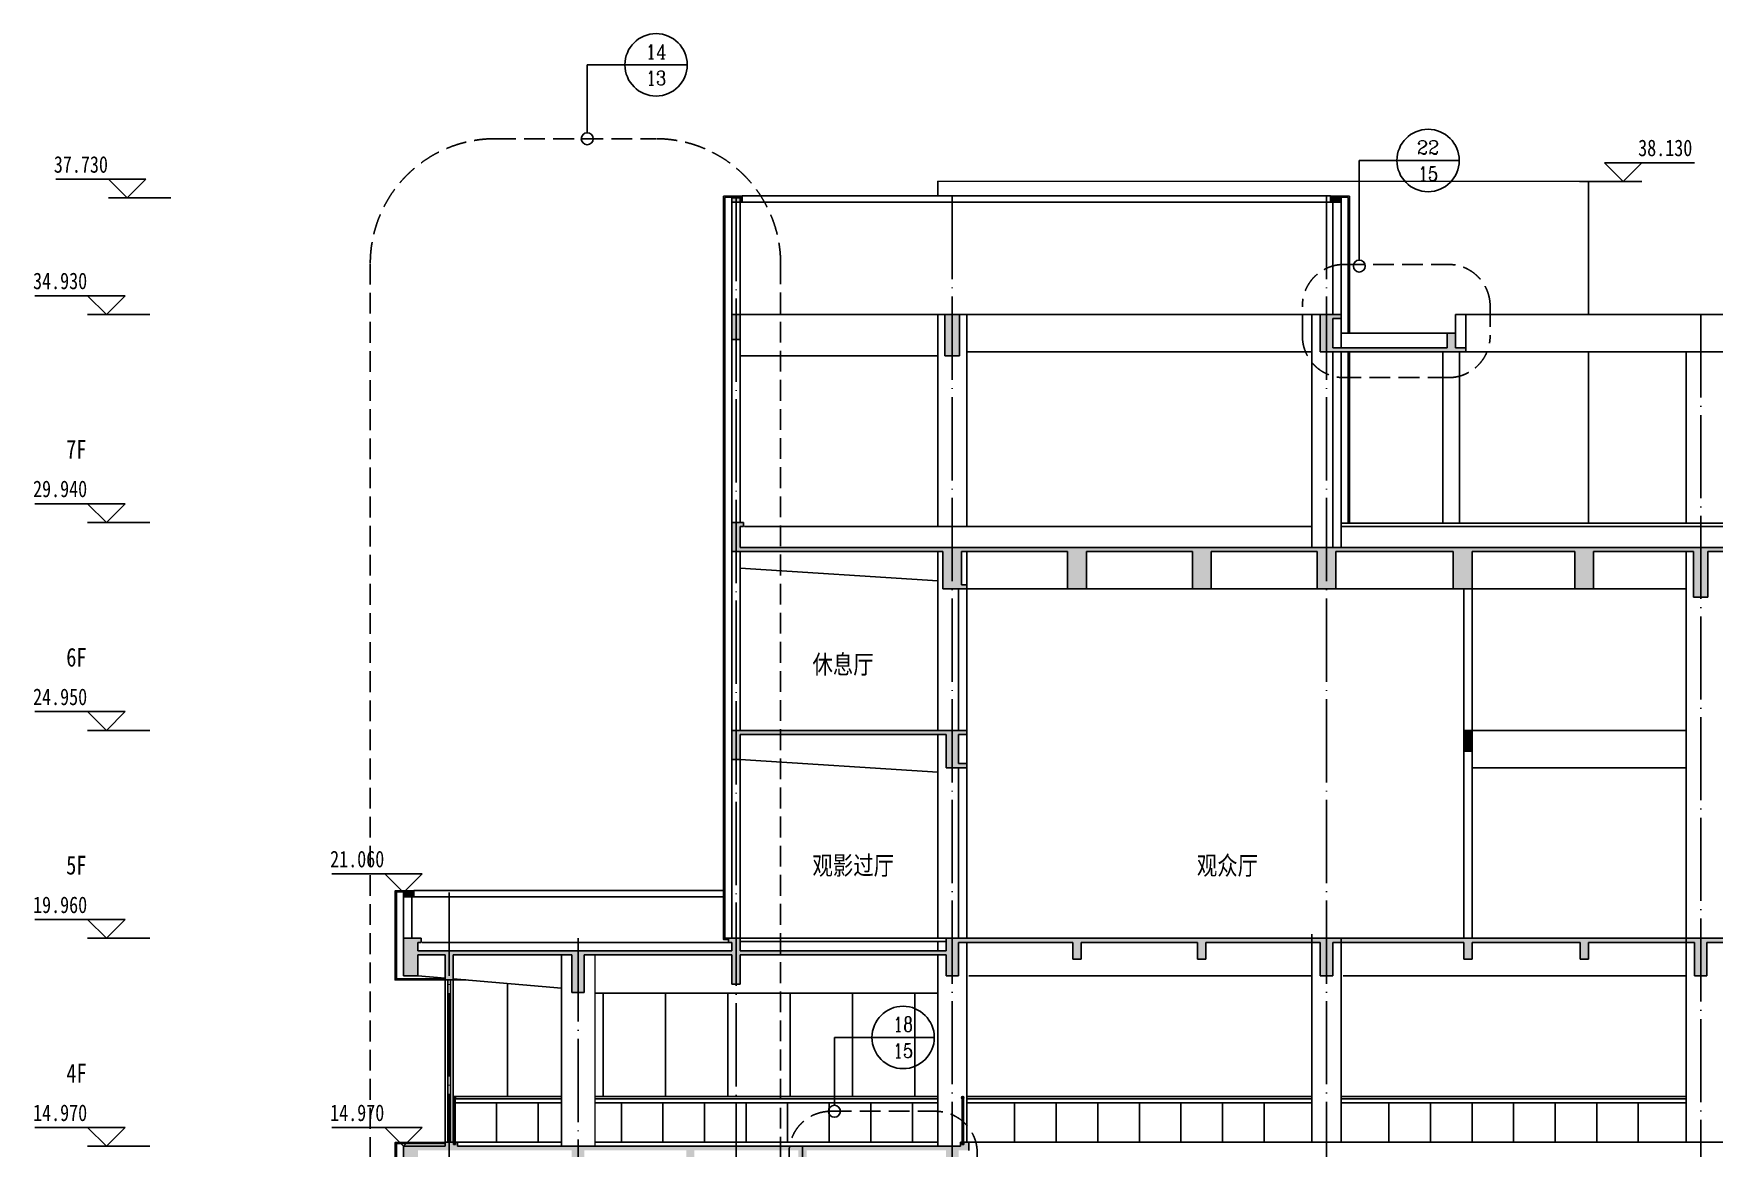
# Model space of a CAD drawing. Header units: millimetres. Extents: x 754901 to 867808, y 336140 to 408787.
# Drawn here: x 754902 to 795325, y 372736 to 399537 of the extents above; entities that cross this region are included whole.
import ezdxf
from ezdxf.enums import TextEntityAlignment as Align

# ---------------------------------------------------------------- set-up
doc = ezdxf.new("R2010")
doc.units = ezdxf.units.MM
doc.header["$LTSCALE"] = 1000
doc.header["$MEASUREMENT"] = 0
doc.linetypes.add('DASH', pattern=[0.35, 0.25, -0.1])
doc.linetypes.add('DOTE', pattern=[2.42, 2, -0.2, 0.02, -0.2])
for name, color, linetype in [('DIM_ELEV', 3, 'CONTINUOUS'), ('DIM_IDEN', 3, 'CONTINUOUS'), ('DOTE', 1, 'DOTE'), ('PUB_TEXT', 7, 'CONTINUOUS'), ('RAIL', 163, 'CONTINUOUS'), ('WALL', 255, 'CONTINUOUS'), ('WINDOW', 4, 'CONTINUOUS'), ('X_石材线', 251, 'CONTINUOUS'), ('填充', 251, 'CONTINUOUS')]:
    doc.layers.add(name, color=color, linetype=linetype)
doc.layers.add('P-SANR-FIXT', color=6, linetype='CONTINUOUS', lineweight=15)
doc.styles.add('-宋体', font='', dxfattribs={"width": 0.8})
doc.styles.add('_TCH_DIM', font='', dxfattribs={"width": 0.8})
doc.styles.add('_TCH_LABEL', font='COMPLEX', dxfattribs={"bigfont": 'GBCBIG'})
doc.styles.get('-宋体').set_extended_font_data('SimSun')
doc.styles.get('_TCH_DIM').set_extended_font_data('SimSun')

msp = doc.modelspace()

# ---------------------------------------------------------------- hatches: boundary and pattern name
at = {"layer": 'RAIL'}
h = msp.add_hatch(dxfattribs=at)
h.set_pattern_fill('ANSI32', color=256, scale=29.985814, style=0)
h.set_pattern_definition([(135, (1172919.009, 319098.95), (7.9511897, 7.9511897), []), (135, (1172913.709, 319098.95), (7.9511897, 7.9511897), [])])
h.paths.add_polyline_path([(765050.2, 373957.3, -1), (764994.1, 373957.3, -1)])
h.paths.add_polyline_path([(765006, 373957.3, 1), (765038.2, 373957.3, 1)], flags=17)
h = msp.add_hatch(dxfattribs=at)
h.set_pattern_fill('ANSI32', color=256, scale=29.985814, style=0)
h.set_pattern_definition([(45, (369351.749, 319098.95), (-7.9511897, 7.9511897), []), (45, (369357.05, 319098.95), (-7.9511897, 7.9511897), [])])
h.paths.add_polyline_path([(777220.6, 373957.3, 1), (777276.7, 373957.3, 1)])
h.paths.add_polyline_path([(777264.7, 373957.3, -1), (777232.6, 373957.3, -1)], flags=17)
at = {"layer": '填充'}
h = msp.add_hatch(color=256, dxfattribs=at)
h.paths.add_polyline_path([(771895.9, 395585.9), (771695.9, 395585.9), (771695.9, 395485.9), (771895.9, 395485.9)])
h.paths.add_polyline_path([(771895.9, 392787.1), (771695.9, 392787.1), (771695.9, 392187.1), (771895.9, 392187.1)])
for points in [[(786345.9, 395585.9), (786145.9, 395585.9), (786145.9, 395485.9), (786345.9, 395485.9)], [(785770.9, 386187.1), (786220.9, 386187.1), (786220.9, 387085.9), (789045.9, 387085.9), (789045.9, 386187.1), (789495.9, 386187.1), (789495.9, 387085.9), (791970.9, 387085.9), (791970.9, 386187.1), (792420.9, 386187.1), (792420.9, 387085.9), (794820.9, 387085.9), (794820.9, 385987.1), (795170.9, 385987.1), (795170.9, 387085.9), (797895.9, 387085.9), (797895.9, 386685.9), (798095.9, 386685.9), (798095.9, 387085.9), (799492, 387085.9), (799492, 386287.1), (799792, 386287.1), (799792, 388285.9), (799392, 388285.9), (799392, 388185.9), (799492, 388185.9), (799492, 387185.9), (776845.9, 387185.9), (771895.9, 387185.9), (771895.9, 387685.9), (771975.9, 387685.9), (771975.9, 387785.9), (771695.9, 387785.9), (771695.9, 387085.9), (771895.9, 387085.9), (776770.9, 387085.9), (776770.9, 386187.1), (777345.9, 386187.1), (777345.9, 386287.1), (777220.9, 386287.1), (777220.9, 387085.9), (779770.9, 387085.9), (779770.9, 386187.1), (780220.9, 386187.1), (780220.9, 387085.9), (782770.9, 387085.9), (782770.9, 386187.1), (783220.9, 386187.1), (783220.9, 387085.9), (785770.9, 387085.9)], [(777145.9, 382684.8), (777345.9, 382684.8), (777345.9, 382785.9), (771695.9, 382785.9), (771695.9, 382085.8), (771895.9, 382085.8), (771895.9, 382684.8), (776845.9, 382684.8), (776845.9, 381887.1), (777345.9, 381887.1), (777345.9, 381987.1), (777145.9, 381987.1)], [(789495.9, 382785.9), (789295.9, 382785.9), (789295.9, 382285.9), (789495.9, 382285.9)], [(763995.9, 378885.9), (763795.9, 378885.9), (763795.9, 378785.9), (763995.9, 378785.9)], [(768145.9, 377385.9), (771695.9, 377385.9), (771695.9, 376685.9), (771895.9, 376685.9), (771895.9, 377385.9), (772867.5, 377385.9), (772867.5, 377485.9), (771895.9, 377485.9), (771895.9, 377785.9), (771615.9, 377785.9), (771615.9, 377685.9), (771695.9, 377685.9), (771695.9, 377485.9), (764145.9, 377485.9), (764145.9, 377685.9), (764225.9, 377685.9), (764225.9, 377785.9), (763795.9, 377785.9), (763795.9, 376885.9), (764145.9, 376885.9), (764145.9, 377385.9), (764795.9, 377385.9), (764795.9, 376785.9), (764995.9, 376785.9), (764995.9, 377385.9), (767845.9, 377385.9), (767845.9, 376485.9), (768145.9, 376485.9)], [(777145.9, 377685.9), (779895.9, 377685.9), (779895.9, 377285.9), (780095.9, 377285.9), (780095.9, 377685.9), (782895.9, 377685.9), (782895.9, 377285.9), (783095.9, 377285.9), (783095.9, 377685.9), (785845.9, 377685.9), (785845.9, 376887.1), (786145.9, 376887.1), (786145.9, 377685.9), (789295.9, 377685.9), (789295.9, 377285.9), (789495.9, 377285.9), (789495.9, 377685.9), (792095.9, 377685.9), (792095.9, 377285.9), (792295.9, 377285.9), (792295.9, 377685.9), (794845.9, 377685.9), (794845.9, 376887.1), (795145.9, 376887.1), (795145.9, 377685.9), (797895.9, 377685.9), (797895.9, 377285.9), (798095.9, 377285.9), (798095.9, 377685.9), (799492, 377685.9), (799492, 376887.1), (799792, 376887.1), (799792, 377685.9), (800042, 377685.9), (800042, 377885.9), (799842, 377885.9), (799842, 377787.1), (776845.9, 377787.1), (776845.9, 377485.9), (772867.5, 377485.9), (772867.5, 377385.9), (776845.9, 377385.9), (776845.9, 376885.9), (777145.9, 376885.9)]]:
    msp.add_hatch(color=256, dxfattribs=at).paths.add_polyline_path(points)
h = msp.add_hatch(color=256, dxfattribs=at)
h.paths.add_polyline_path([(777170.9, 392787.1), (776820.9, 392787.1), (776820.9, 391787.1), (777170.9, 391787.1)])
h.paths.add_polyline_path([(786145.9, 392687.1), (786345.9, 392687.1), (786345.9, 392787.1), (786145.9, 392787.1), (785845.9, 392787.1), (785845.9, 391885.9), (789345.9, 391885.9), (789345.9, 391985.9), (789095.9, 391985.9), (789095.9, 392335.9), (788895.9, 392335.9), (788895.9, 391985.9), (786145.9, 391985.9)])
h = msp.add_hatch(color=256, dxfattribs=at)
h.paths.add_polyline_path([(764145.9, 372685.9), (767845.9, 372685.9), (767845.9, 371885.9), (768145.9, 371885.9), (768145.9, 372685.9), (770595.9, 372685.9), (770595.9, 372285.9), (770795.9, 372285.9), (770795.9, 372685.9), (772867.5, 372685.9), (772867.5, 372785.9), (765095.9, 372785.9), (765095.9, 372885.9), (764795.9, 372885.9), (764795.9, 372785.9), (763795.9, 372785.9), (763795.9, 371885.9), (764145.9, 371885.9)])
h.paths.add_polyline_path([(773495.9, 372685.9), (776845.9, 372685.9), (776845.9, 371885.9), (777145.9, 371885.9), (777145.9, 372685.9), (777395.9, 372685.9), (777395.9, 372885.9), (777195.9, 372885.9), (777195.9, 372785.9), (773083, 372785.9, 0.0251666), (773072, 372685.9), (773295.9, 372685.9), (773295.9, 372085.9), (773495.9, 372085.9)])
h.paths.add_polyline_path([(773495.9, 372085.9), (773295.9, 372085.9), (773295.9, 371885.9), (773295.9, 371785.9), (773495.9, 371785.9)])
h.paths.add_polyline_path([(773083, 372785.9), (772867.5, 372785.9), (772867.5, 372685.9), (773072, 372685.9, -0.0251666)])

# ---------------------------------------------------------------- linework, layer by layer
at = {"layer": 'DIM_ELEV'}
for p, q in [((793130.4, 395984.1), (792680.4, 396434.1)), ((792680.4, 396434.1), (794848.4, 396434.1)), ((793130.4, 395984.1), (793580.4, 396434.1)), ((757600.7, 396035.9), (755432.6, 396035.9)), ((757150.7, 395585.9), (756700.7, 396035.9)), ((757150.7, 395585.9), (757600.7, 396035.9)), ((792080.4, 395984.1), (793580.4, 395984.1)), ((758200.7, 395585.9), (756700.7, 395585.9)), ((757100.7, 393235.9), (754932.7, 393235.9)), ((756650.7, 392785.9), (756200.7, 393235.9)), ((756650.7, 392785.9), (757100.7, 393235.9)), ((757700.7, 392785.9), (756200.7, 392785.9)), ((757100.7, 388235.9), (754932.7, 388235.9)), ((756650.7, 387785.9), (756200.7, 388235.9)), ((756650.7, 387785.9), (757100.7, 388235.9)), ((757700.7, 387785.9), (756200.7, 387785.9)), ((757100.7, 383235.9), (754932.7, 383235.9)), ((756650.7, 382785.9), (756200.7, 383235.9)), ((756650.7, 382785.9), (757100.7, 383235.9)), ((757700.7, 382785.9), (756200.7, 382785.9)), ((764245.9, 379335.9), (762077.9, 379335.9)), ((763795.9, 378885.9), (763345.9, 379335.9)), ((763795.9, 378885.9), (764245.9, 379335.9)), ((757100.7, 378235.9), (754932.7, 378235.9)), ((756650.7, 377785.9), (756200.7, 378235.9)), ((756650.7, 377785.9), (757100.7, 378235.9)), ((757700.7, 377785.9), (756200.7, 377785.9)), ((757100.7, 373235.9), (754932.7, 373235.9)), ((756650.7, 372785.9), (756200.7, 373235.9)), ((756650.7, 372785.9), (757100.7, 373235.9)), ((764245.9, 373235.9), (762077.9, 373235.9)), ((763795.9, 372785.9), (763345.9, 373235.9)), ((763795.9, 372785.9), (764245.9, 373235.9)), ((757700.7, 372785.9), (756200.7, 372785.9))]:
    msp.add_line(p, q, dxfattribs=at)
at = {"layer": 'DIM_IDEN'}
for p, q in [((768218.5, 398787.4), (769122.2, 398787.4)), ((768218.5, 397155.4), (768218.5, 398787.4)), ((770622.2, 398787.4), (769122.2, 398787.4)), ((786785.7, 396487.4), (787689.5, 396487.4)), ((786785.7, 394093.6), (786785.7, 396487.4)), ((789189.5, 396487.4), (787689.5, 396487.4)), ((774160, 375402.8), (775063.8, 375402.8)), ((774160, 373770.8), (774160, 375402.8)), ((776563.8, 375402.8), (775063.8, 375402.8))]:
    msp.add_line(p, q, dxfattribs=at)
for centre, radius in [((769872.2, 398787.4), 750), ((768218.5, 397011.4), 144), ((788439.5, 396487.4), 750), ((786785.7, 393949.6), 144), ((775813.8, 375402.8), 750), ((774160, 373626.8), 144)]:
    msp.add_circle(centre, radius, dxfattribs=at)
at = {"layer": 'DOTE'}
for p, q in [((771795.9, 395585.9), (771795.9, 356885.9)), ((776995.9, 395635.9), (776995.9, 345753.4)), ((785995.9, 395635.9), (785995.9, 345753.4)), ((794995.9, 392785.9), (794995.9, 345753.4)), ((764895.9, 378885.9), (764895.9, 345753.4)), ((767995.9, 377785.9), (767995.9, 345753.4)), ((773395.9, 372785.9), (773395.9, 366885.9))]:
    msp.add_line(p, q, dxfattribs=at)
at = {"layer": 'P-SANR-FIXT'}
msp.add_line((768395.9, 377385.9), (768395.9, 372785.9), dxfattribs=at)
at = {"layer": 'RAIL'}
for p, q in [((776820.9, 392785.9), (771895.9, 392787.1)), ((776645.9, 392787.1), (776645.9, 387685.9)), ((785845.9, 392785.9), (777170.9, 392787.1)), ((777345.9, 392787.1), (777345.9, 387685.9)), ((785645.9, 392787.1), (785645.9, 387185.9)), ((789345.9, 392785.9), (811195.9, 392785.9)), ((776645.9, 391787.1), (771895.9, 391787.1)), ((785645.9, 391886), (777345.9, 391887.1)), ((788795.9, 391885.9), (788795.9, 387770.9)), ((789195.9, 391885.9), (789195.9, 387770.9)), ((789345.9, 391885.9), (811195.9, 391885.9)), ((794645.9, 391885.9), (794645.9, 387770.9)), ((799492, 387770.9), (786345.9, 387770.9)), ((776645.9, 387085.9), (776645.9, 382785.9)), ((794645.9, 387085.9), (794645.9, 382785.9)), ((771895.9, 386685.9), (776645.9, 386382.8)), ((777345.9, 386187.1), (779770.9, 386187.1)), ((780220.9, 386187.1), (782770.9, 386187.1)), ((783220.9, 386187.1), (785770.9, 386187.1)), ((786220.9, 386187.1), (789045.9, 386187.1)), ((789495.9, 386187.1), (791970.9, 386187.1)), ((792420.9, 386187.1), (794645.9, 386187.1)), ((776645.9, 382684.8), (776645.9, 377785.9)), ((789495.9, 382785.9), (794645.9, 382785.9)), ((794645.9, 382785.9), (794645.9, 377785.9)), ((771895.9, 382085.8), (776645.9, 381782.7)), ((789495.9, 381885.9), (794645.9, 381885.9)), ((776645.9, 377685.9), (776645.9, 377485.9)), ((777345.9, 377685.9), (777345.9, 372885.9)), ((785645.9, 377685.9), (785645.9, 377885.9)), ((785645.9, 377685.9), (785645.9, 372885.9)), ((786345.9, 377685.9), (786345.9, 377785.9)), ((786345.9, 377685.9), (786345.9, 372885.9)), ((794645.9, 377685.9), (794645.9, 377885.9)), ((794645.9, 377685.9), (794645.9, 372885.9)), ((767595.9, 377385.9), (767595.9, 372785.9)), ((776645.9, 377385.9), (776645.9, 372785.9)), ((764795.9, 376829.4), (764145.9, 376885.9)), ((767595.9, 376585.9), (764995.9, 376812)), ((777395.9, 376885.9), (785595.9, 376885.9)), ((777395.9, 376885.9), (785645.9, 376885.9)), ((786395.9, 376885.9), (794645.9, 376885.9)), ((768395.9, 376465.9), (776645.9, 376465.9)), ((765007, 372885.9), (765007, 373933.7)), ((765022.1, 373985.4), (767595.9, 373985.4)), ((765022.1, 373929.3), (767595.9, 373929.3)), ((765037, 372885.9), (765037, 373933.5)), ((768395.9, 373985.4), (776645.9, 373985.4)), ((768395.9, 373929.3), (776645.9, 373929.3)), ((777233.8, 372885.9), (777233.8, 373933.5)), ((777263.8, 372885.9), (777263.8, 373933.7)), ((765037, 373829.3), (767595.9, 373829.3)), ((766037, 372885.9), (766037, 373829.3)), ((767037, 372885.9), (767037, 373829.3)), ((768395.9, 373829.3), (776645.9, 373829.3)), ((769037, 372885.9), (769037, 373829.3)), ((770037, 372885.9), (770037, 373829.3)), ((771037, 372885.9), (771037, 373829.3)), ((772037, 372885.9), (772037, 373829.3)), ((773037, 372885.9), (773037, 373829.3)), ((774037, 372885.9), (774037, 373829.3)), ((775037, 372885.9), (775037, 373829.3)), ((776037, 372885.9), (776037, 373829.3)), ((765095.9, 372885.9), (767595.9, 372885.9)), ((768395.9, 372885.9), (776645.9, 372885.9)), ((777395.9, 372885.9), (834170.7, 372885.9))]:
    msp.add_line(p, q, dxfattribs=at)
for centre, radius in [((765022.1, 373957.3), 28.1), ((765022.1, 373957.3), 16.1), ((777248.6, 373957.3), 28.1), ((777248.6, 373957.3), 16.1)]:
    msp.add_circle(centre, radius, dxfattribs=at)
at = {"layer": 'WALL'}
for p, q in [((771695.9, 395585.9), (771695.9, 377785.9)), ((771895.9, 395585.9), (771695.9, 395585.9)), ((771895.9, 395485.9), (771695.9, 395485.9)), ((771895.9, 395585.9), (771895.9, 392787.1)), ((786345.9, 395585.9), (786145.9, 395585.9)), ((786145.9, 395585.9), (786145.9, 392787.1)), ((786345.9, 395485.9), (786145.9, 395485.9)), ((786345.9, 395585.9), (786345.9, 392787.1)), ((771895.9, 392787.1), (771695.9, 392787.1)), ((771895.9, 392787.1), (771895.9, 387785.9)), ((777170.9, 392787.1), (776820.9, 392787.1)), ((776820.9, 391787.1), (776820.9, 392787.1)), ((777170.9, 391787.1), (777170.9, 392787.1)), ((786345.9, 392787.1), (785845.9, 392787.1)), ((785845.9, 391885.9), (785845.9, 392787.1)), ((786345.9, 392787.1), (786145.9, 392787.1)), ((786145.9, 392687.1), (786145.9, 391985.9)), ((786345.9, 392687.1), (786145.9, 392687.1)), ((786345.9, 392787.1), (786345.9, 391985.9)), ((789095.9, 391985.9), (789095.9, 392785.9)), ((789345.9, 392785.9), (789095.9, 392785.9)), ((789345.9, 392785.9), (789345.9, 391885.9)), ((771895.9, 392187.1), (771695.9, 392187.1)), ((788895.9, 392335.9), (786345.9, 392335.9)), ((789095.9, 392335.9), (788895.9, 392335.9)), ((788895.9, 391985.9), (788895.9, 392335.9)), ((777170.9, 391787.1), (776820.9, 391787.1)), ((789063.9, 391885.9), (785845.9, 391885.9)), ((789345.9, 391885.9), (785845.9, 391885.9)), ((788895.9, 391985.9), (786145.9, 391985.9)), ((786145.9, 391885.9), (786145.9, 387185.9)), ((786345.9, 391885.9), (786345.9, 387185.9)), ((789345.9, 391985.9), (789095.9, 391985.9)), ((771975.9, 387785.9), (771695.9, 387785.9)), ((771895.9, 387685.9), (771895.9, 387185.9)), ((771975.9, 387685.9), (771895.9, 387685.9)), ((771975.9, 387785.9), (771975.9, 387685.9)), ((771995.9, 387685.9), (785645.9, 387685.9)), ((786345.9, 387685.9), (799492, 387685.9)), ((771895.9, 387085.9), (771695.9, 387085.9)), ((776845.9, 387185.9), (771895.9, 387185.9)), ((771895.9, 387085.9), (771895.9, 382785.9)), ((776770.9, 387085.9), (771895.9, 387085.9)), ((776770.9, 387085.9), (776770.9, 386187.1)), ((799492, 387185.9), (776845.9, 387185.9)), ((779770.9, 387085.9), (777220.9, 387085.9)), ((777220.9, 387085.9), (777220.9, 386287.1)), ((777345.9, 387085.9), (777345.9, 382785.9)), ((779770.9, 387085.9), (779770.9, 386187.1)), ((782770.9, 387085.9), (780220.9, 387085.9)), ((780220.9, 387085.9), (780220.9, 386187.1)), ((782770.9, 387085.9), (782770.9, 386187.1)), ((785770.9, 387085.9), (783220.9, 387085.9)), ((783220.9, 387085.9), (783220.9, 386187.1)), ((785770.9, 387085.9), (785770.9, 386187.1)), ((789045.9, 387085.9), (786220.9, 387085.9)), ((786220.9, 387085.9), (786220.9, 386187.1)), ((789045.9, 387085.9), (789045.9, 386187.1)), ((791970.9, 387085.9), (789495.9, 387085.9)), ((789495.9, 387085.9), (789495.9, 386187.1)), ((791970.9, 387085.9), (791970.9, 386187.1)), ((794820.9, 387085.9), (792420.9, 387085.9)), ((792420.9, 387085.9), (792420.9, 386187.1)), ((794820.9, 387085.9), (794820.9, 385987.1)), ((797895.9, 387085.9), (795170.9, 387085.9)), ((795170.9, 387085.9), (795170.9, 385987.1)), ((776770.9, 386187.1), (777345.9, 386187.1)), ((777145.9, 386187.1), (777145.9, 382785.9)), ((777220.9, 386287.1), (777345.9, 386287.1)), ((779770.9, 386187.1), (780220.9, 386187.1)), ((782770.9, 386187.1), (783220.9, 386187.1)), ((785770.9, 386187.1), (786220.9, 386187.1)), ((789045.9, 386187.1), (789495.9, 386187.1)), ((789295.9, 386187.1), (789295.9, 377787.1)), ((789495.9, 386187.1), (789495.9, 382785.9)), ((791970.9, 386187.1), (792420.9, 386187.1)), ((794820.9, 385987.1), (795170.9, 385987.1)), ((777345.9, 382785.9), (771695.9, 382785.9)), ((771895.9, 382684.8), (771895.9, 377785.9)), ((776845.9, 382684.8), (771895.9, 382684.8)), ((776845.9, 382684.8), (776845.9, 381887.1)), ((777345.9, 382684.8), (777145.9, 382684.8)), ((777145.9, 382684.8), (777145.9, 381987.1)), ((777345.9, 382785.9), (777345.9, 377785.9)), ((789295.9, 382785.9), (789295.9, 382285.9)), ((789295.9, 382785.9), (789495.9, 382785.9)), ((789495.9, 382785.9), (789495.9, 377787.1)), ((789495.9, 382685.9), (789495.9, 382285.9)), ((771895.9, 382085.8), (771695.9, 382085.8)), ((789295.9, 382285.9), (789495.9, 382285.9)), ((776845.9, 381887.1), (777345.9, 381887.1)), ((777145.9, 381987.1), (777345.9, 381987.1)), ((777145.9, 381887.1), (777145.9, 377785.9)), ((763795.9, 378885.9), (763795.9, 377835.9)), ((763795.9, 378885.9), (763995.9, 378885.9)), ((763795.9, 378785.9), (763995.9, 378785.9)), ((763995.9, 378885.9), (763995.9, 377785.9)), ((763795.9, 377835.9), (763795.9, 376885.9)), ((764225.9, 377785.9), (763795.9, 377785.9)), ((764145.9, 377685.9), (764145.9, 377485.9)), ((764225.9, 377685.9), (764145.9, 377685.9)), ((764225.9, 377785.9), (764225.9, 377685.9)), ((764245.9, 377685.9), (771615.9, 377685.9)), ((771895.9, 377785.9), (771615.9, 377785.9)), ((771615.9, 377785.9), (771615.9, 377685.9)), ((771695.9, 377685.9), (771615.9, 377685.9)), ((771695.9, 377685.9), (771695.9, 377485.9)), ((799842, 377787.1), (771895.9, 377787.1)), ((771895.9, 377685.9), (771895.9, 377785.9)), ((771895.9, 377785.9), (771895.9, 377485.9)), ((776845.9, 377705.9), (771895.9, 377705.9)), ((776845.9, 377785.9), (776845.9, 377485.9)), ((779895.9, 377685.9), (777145.9, 377685.9)), ((777145.9, 377685.9), (777145.9, 376885.9)), ((779895.9, 377685.9), (779895.9, 377285.9)), ((782895.9, 377685.9), (780095.9, 377685.9)), ((780095.9, 377685.9), (780095.9, 377285.9)), ((782895.9, 377685.9), (782895.9, 377285.9)), ((785845.9, 377685.9), (783095.9, 377685.9)), ((783095.9, 377685.9), (783095.9, 377285.9)), ((785845.9, 377685.9), (785845.9, 376887.1)), ((786145.9, 377687.1), (786145.9, 376887.1)), ((789295.9, 377685.9), (786145.9, 377685.9)), ((789295.9, 377685.9), (789295.9, 377285.9)), ((792095.9, 377685.9), (789495.9, 377685.9)), ((789495.9, 377685.9), (789495.9, 377285.9)), ((792095.9, 377685.9), (792095.9, 377285.9)), ((794845.9, 377685.9), (792295.9, 377685.9)), ((792295.9, 377685.9), (792295.9, 377285.9)), ((794845.9, 377685.9), (794845.9, 376887.1)), ((795145.9, 377687.1), (795145.9, 376887.1)), ((797895.9, 377685.9), (795145.9, 377685.9)), ((771695.9, 377485.9), (764145.9, 377485.9)), ((764145.9, 377385.9), (764145.9, 376885.9)), ((764795.9, 377385.9), (764145.9, 377385.9)), ((764795.9, 376785.9), (764795.9, 377385.9)), ((767845.9, 377385.9), (764995.9, 377385.9)), ((764995.9, 376785.9), (764995.9, 377385.9)), ((767845.9, 377385.9), (767845.9, 376485.9)), ((768145.9, 377385.9), (768145.9, 376485.9)), ((771695.9, 377385.9), (768145.9, 377385.9)), ((771695.9, 377385.9), (771695.9, 376685.9)), ((776845.9, 377485.9), (771895.9, 377485.9)), ((776845.9, 377385.9), (771895.9, 377385.9)), ((771895.9, 377385.9), (771895.9, 376685.9)), ((776845.9, 377385.9), (776845.9, 376885.9)), ((779895.9, 377285.9), (780095.9, 377285.9)), ((782895.9, 377285.9), (783095.9, 377285.9)), ((789295.9, 377285.9), (789495.9, 377285.9)), ((792095.9, 377285.9), (792295.9, 377285.9)), ((764145.9, 376885.9), (763795.9, 376885.9)), ((764995.9, 376785.9), (764795.9, 376785.9)), ((776845.9, 376885.9), (777145.9, 376885.9)), ((785845.9, 376887.1), (786145.9, 376887.1)), ((794845.9, 376887.1), (795145.9, 376887.1)), ((768145.9, 376485.9), (767845.9, 376485.9)), ((771895.9, 376685.9), (771695.9, 376685.9)), ((771895.9, 376685.9), (771695.9, 376685.9)), ((764795.9, 372785.9), (763795.9, 372785.9)), ((763795.9, 372785.9), (763795.9, 371885.9)), ((764795.9, 372885.9), (764795.9, 372785.9)), ((765095.9, 372885.9), (764795.9, 372885.9)), ((765095.9, 372885.9), (765095.9, 372785.9)), ((777195.9, 372785.9), (765095.9, 372785.9)), ((777395.9, 372885.9), (777195.9, 372885.9)), ((777195.9, 372885.9), (777195.9, 372785.9)), ((777395.9, 372685.9), (777395.9, 372885.9)), ((777395.9, 372685.9), (777395.9, 372885.9))]:
    msp.add_line(p, q, dxfattribs=at)
at = {"layer": 'WINDOW'}
for p, q in [((764795.9, 372885.9), (764795.9, 376785.9)), ((764865.9, 372885.9), (764865.9, 376785.9)), ((764925.9, 372885.9), (764925.9, 376785.9)), ((764995.9, 372885.9), (764995.9, 376785.9)), ((765015.9, 376785.9), (765295.9, 376785.9)), ((766295.9, 376699), (766295.9, 373985.4)), ((768595.9, 376465.9), (768595.9, 373985.4)), ((770095.9, 376465.9), (770095.9, 373985.4)), ((771595.9, 376465.9), (771595.9, 373985.4)), ((773095.9, 376465.9), (773095.9, 373985.4)), ((774595.9, 376465.9), (774595.9, 373985.4)), ((776095.9, 376465.9), (776095.9, 373985.4)), ((785645.9, 373985.4), (777345.9, 373985.4)), ((785645.9, 373929.3), (777345.9, 373929.3)), ((794645.9, 373985.4), (786345.9, 373985.4)), ((794645.9, 373929.3), (786345.9, 373929.3)), ((785645.9, 373829.3), (777345.9, 373829.3)), ((778495.9, 373829.3), (778495.9, 372885.9)), ((779495.9, 373829.3), (779495.9, 372885.9)), ((780495.9, 373829.3), (780495.9, 372885.9)), ((781495.9, 373829.3), (781495.9, 372885.9)), ((782495.9, 373829.3), (782495.9, 372885.9)), ((783495.9, 373829.3), (783495.9, 372885.9)), ((784495.9, 373829.3), (784495.9, 372885.9)), ((794645.9, 373829.3), (786345.9, 373829.3)), ((787495.9, 373829.3), (787495.9, 372885.9)), ((788495.9, 373829.3), (788495.9, 372885.9)), ((789495.9, 373829.3), (789495.9, 372885.9)), ((790495.9, 373829.3), (790495.9, 372885.9)), ((791495.9, 373829.3), (791495.9, 372885.9)), ((792495.9, 373829.3), (792495.9, 372885.9)), ((793495.9, 373829.3), (793495.9, 372885.9)), ((765060.7, 372870.7), (764982.9, 372870.7)), ((765003.2, 372870.7), (764997.6, 372885.9)), ((765009.2, 372870.7), (765003.6, 372885.9)), ((765027.9, 372870.7), (765022.4, 372885.9)), ((765034, 372870.7), (765028.4, 372885.9)), ((765046.7, 372870.7), (765041.2, 372885.9)), ((765052.7, 372870.7), (765047.2, 372885.9)), ((765060.7, 372885.9), (765060.7, 372870.7)), ((777210, 372885.9), (777210, 372870.7)), ((777210, 372870.7), (777287.8, 372870.7)), ((777218, 372870.7), (777223.6, 372885.9)), ((777224, 372870.7), (777229.6, 372885.9)), ((777236.8, 372870.7), (777242.4, 372885.9)), ((777242.8, 372870.7), (777248.4, 372885.9)), ((777261.5, 372870.7), (777267.1, 372885.9)), ((777267.5, 372870.7), (777273.1, 372885.9)), ((777287.8, 372870.7), (777287.8, 372885.9)), ((777287.8, 372870.7), (777287.8, 372885.9))]:
    msp.add_line(p, q, dxfattribs=at)
at = {"layer": 'WINDOW', "linetype": 'DASH', "ltscale": 0.05}
for p, q in [((765046.7, 372870.7), (764999.2, 372870.7)), ((764999.2, 372870.7), (764999.2, 372832.8)), ((765041.6, 372865.5), (765004.3, 372865.5)), ((765004.3, 372865.5), (765004.3, 372838)), ((765004.3, 372827.7), (765015.1, 372827.7)), ((765009.5, 372832.8), (765010, 372832.8)), ((765015.1, 372838), (765015.1, 372844.3)), ((765020.2, 372844.3), (765015.1, 372844.3)), ((765020.2, 372832.8), (765020.2, 372844.3)), ((765025.7, 372832.8), (765025.7, 372844.3)), ((765025.7, 372844.3), (765030.8, 372844.3)), ((765030.8, 372838), (765030.8, 372844.3)), ((765041.6, 372827.7), (765030.8, 372827.7)), ((765036.5, 372832.8), (765035.9, 372832.8)), ((765041.6, 372865.5), (765041.6, 372838)), ((765046.7, 372870.7), (765046.7, 372832.8)), ((777224, 372870.7), (777271.5, 372870.7)), ((777224, 372870.7), (777224, 372832.8)), ((777229.1, 372865.5), (777266.4, 372865.5)), ((777229.1, 372865.5), (777229.1, 372838)), ((777229.1, 372827.7), (777239.9, 372827.7)), ((777234.3, 372832.8), (777234.8, 372832.8)), ((777239.9, 372838), (777239.9, 372844.3)), ((777245, 372844.3), (777239.9, 372844.3)), ((777245, 372832.8), (777245, 372844.3)), ((777250.5, 372832.8), (777250.5, 372844.3)), ((777250.5, 372844.3), (777255.6, 372844.3)), ((777255.6, 372838), (777255.6, 372844.3)), ((777266.4, 372827.7), (777255.6, 372827.7)), ((777261.3, 372832.8), (777260.7, 372832.8)), ((777266.4, 372865.5), (777266.4, 372838)), ((777271.5, 372870.7), (777271.5, 372832.8))]:
    msp.add_line(p, q, dxfattribs=at)
for centre, start, end in [((765004.3, 372832.8), 180, 270), ((765009.5, 372838), 180, 270), ((765010, 372838), 270, 0), ((765015.1, 372832.8), 270, 0), ((765030.8, 372832.8), 180, 270), ((765035.9, 372838), 180, 270), ((765036.5, 372838), 270, 0), ((765041.6, 372832.8), 270, 0), ((777229.1, 372832.8), 180, 270), ((777234.3, 372838), 180, 270), ((777234.8, 372838), 270, 0), ((777239.9, 372832.8), 270, 0), ((777255.6, 372832.8), 180, 270), ((777260.7, 372838), 180, 270), ((777261.3, 372838), 270, 0), ((777266.4, 372832.8), 270, 0)]:
    msp.add_arc(centre, 5.12, start, end, dxfattribs=at)
at = {"layer": 'X_石材线'}
for p, q in [((771945.9, 395635.9), (786095.9, 395635.9)), ((771945.9, 395485.9), (786095.9, 395485.9)), ((764045.9, 378935.9), (771495.9, 378935.9)), ((764045.9, 378785.9), (771495.9, 378785.9))]:
    msp.add_line(p, q, dxfattribs=at)
for points in [[(771615.9, 377755.9), (771495.9, 377755.9), (771495.9, 395625.9), (771945.9, 395635.9), (771945.9, 395485.9), (771895.9, 395485.9)], [(771615.9, 377785.9), (771525.9, 377785.9), (771525.9, 395595.9), (771915.9, 395605.9), (771915.9, 395515.9), (771895.9, 395515.9)], [(786545.9, 392335.9), (786545.9, 395625.9), (786095.9, 395635.9), (786095.9, 395485.9), (786145.9, 395485.9)], [(786515.9, 392335.9), (786515.9, 395595.9), (786125.9, 395605.9), (786125.9, 395515.9), (786145.9, 395515.9)], [(786515.9, 387770.9), (786515.9, 391885.9)], [(786545.9, 387770.9), (786545.9, 391885.9)], [(764795.9, 376785.9), (763595.9, 376785.9), (763595.9, 378925.9), (764045.9, 378935.9), (764045.9, 378785.9), (763995.9, 378785.9)], [(764795.9, 376815.9), (763625.9, 376815.9), (763625.9, 378895.9), (764015.9, 378905.9), (764015.9, 378815.9), (763995.9, 378815.9)], [(764795.9, 372885.9), (763595.9, 372875.9), (763595.9, 371785.9), (773295.9, 371785.9)], [(764795.9, 372855.9), (763625.9, 372845.9), (763625.9, 371815.9), (773295.9, 371815.9)]]:
    msp.add_lwpolyline(points, dxfattribs=at)
at = {"layer": '填充'}
for p, q in [((776645.9, 395635.9), (776645.9, 395986.2)), ((792295.9, 395984.1), (776645.9, 395986.2)), ((792295.9, 392785.9), (792295.9, 395984.1)), ((792295.9, 387770.9), (792295.9, 391885.9))]:
    msp.add_line(p, q, dxfattribs=at)
at = {"layer": '填充', "linetype": 'DASH', "ltscale": 2}
for points in [[(765998.5, 397011.4), (769867.5, 397011.4, -0.4142136), (772867.5, 394011.4), (772867.5, 357806.9, -0.4142136), (769867.5, 354806.9), (765998.5, 354806.9, -0.4142136), (762998.5, 357806.9), (762998.5, 394011.4, -0.4142136)], [(786416.6, 393987.8), (788931.1, 393987.8, -0.4142136), (789931.1, 392987.8), (789931.1, 392266.8, -0.4142136), (788931.1, 391266.8), (786416.6, 391266.8, -0.4142136), (785416.6, 392266.8), (785416.6, 392987.8, -0.4142136)], [(774070.2, 373626.8), (776595.9, 373626.8, -0.4142136), (777595.9, 372626.8), (777595.9, 362265.6, -0.4142136), (776595.9, 361265.6), (774070.2, 361265.6, -0.3940426), (773070.2, 362365.6), (773070.2, 372626.8, -0.4142136)]]:
    msp.add_lwpolyline(points, format="xyb", close=True, dxfattribs=at)

# ---------------------------------------------------------------- texts
at = {"layer": 'DIM_ELEV', "color": 7, "style": '_TCH_DIM', "width": 0.8}
for s, p in [('38.130', (793492, 396591.6)), ('37.730', (755387.6, 396193.4)), ('34.930', (754887.7, 393393.4)), ('29.940', (754887.7, 388393.4)), ('24.950', (754887.7, 383393.4)), ('21.060', (762032.9, 379493.4)), ('19.960', (754887.7, 378393.4)), ('14.970', (754887.7, 373393.4)), ('14.970', (762032.9, 373393.4))]:
    msp.add_text(s, height=398.73, dxfattribs=at).set_placement(p)
at = {"layer": 'DIM_IDEN', "color": 7, "style": '_TCH_LABEL'}
for s, height, p, p2 in [('14', 339.7, (769621.5, 398934.3), (770123, 398934.3)), ('13', 346.49, (769633, 398295.2), (770111.5, 398295.2)), ('22', 329.48, (788172.7, 396636), (788706.2, 396636)), ('15', 346.49, (788200.2, 395995.2), (788678.7, 395995.2)), ('18', 346.49, (775574.5, 375548.5), (776053, 375548.5)), ('15', 346.49, (775574.5, 374910.6), (776053, 374910.6))]:
    msp.add_text(s, height=height, dxfattribs=at).set_placement(p, p2, align=Align.FIT)
at = {"layer": 'PUB_TEXT', "style": '-宋体', "width": 0.8}
for s, p in [('7F', (755683.7, 389319.6)), ('6F', (755686.4, 384319.6)), ('休息厅', (773632.5, 384147.7)), ('5F', (755684.4, 379319.6)), ('观影过厅', (773632.5, 379311.9)), ('观众厅', (782877, 379311.9)), ('4F', (755688.4, 374319.6))]:
    msp.add_text(s, height=450, dxfattribs=at).set_placement(p)

doc.saveas('drawing.dxf')
